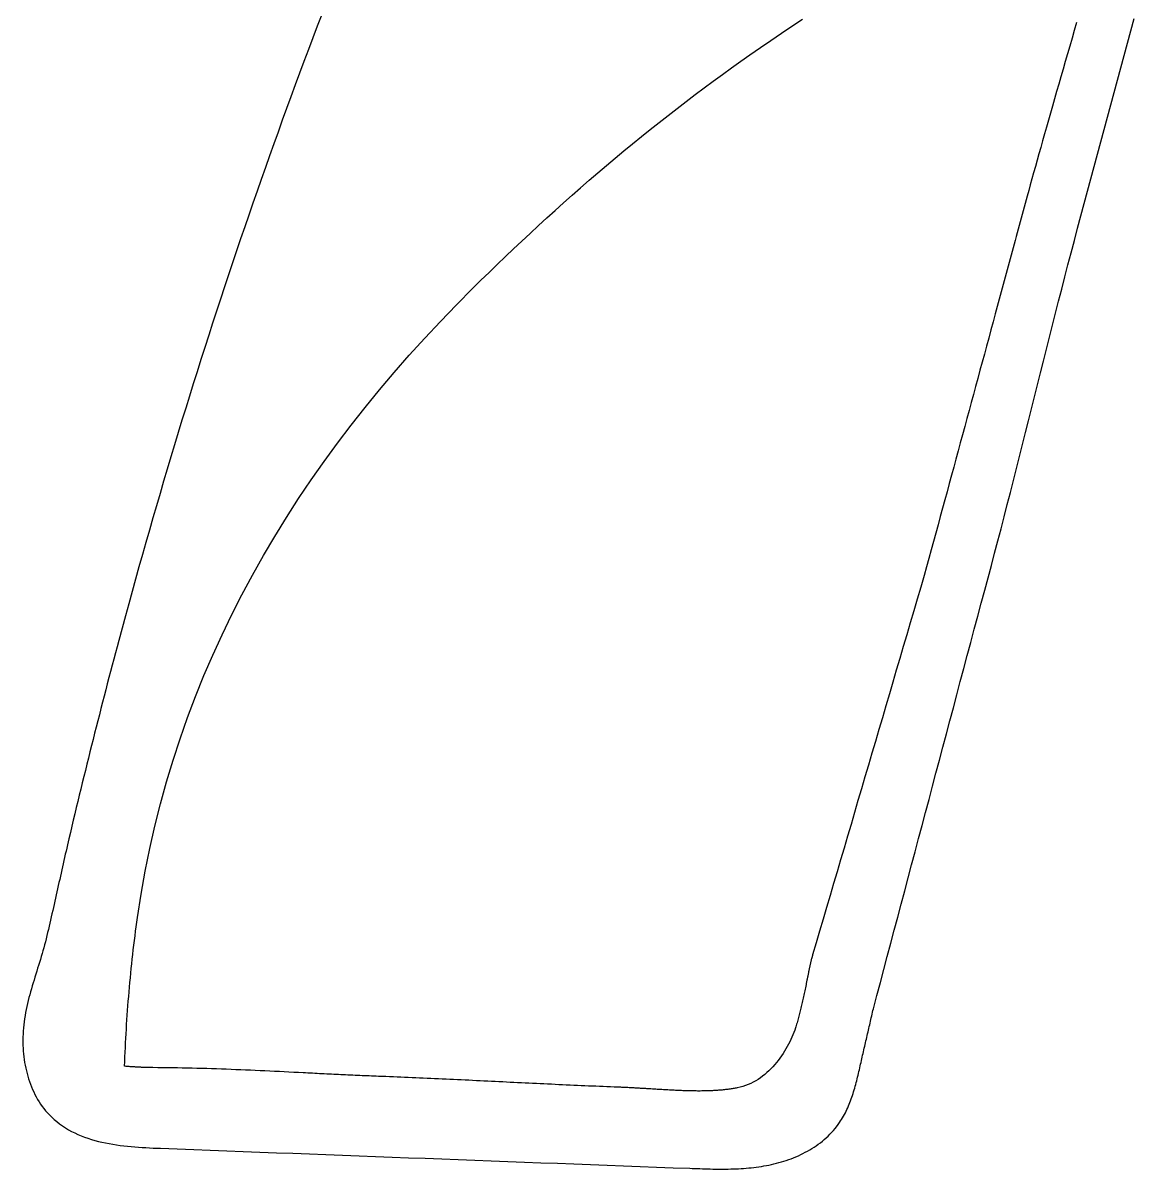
# Model space of a CAD drawing. Header units: metres. Extents: x 159 to 276, y -152 to -81.
# Drawn here: x 159.49 to 190.25, y -151.85 to -120.12 of the extents above; entities that cross this region are included whole.
import ezdxf

# ---------------------------------------------------------------- set-up
doc = ezdxf.new("R2010")
doc.units = ezdxf.units.M

msp = doc.modelspace()

# ---------------------------------------------------------------- linework, layer by layer
for points in [[(167.767, -119.885206), (167.643048, -120.210072), (167.519604, -120.535192), (167.396922, -120.860566), (167.274748, -121.186194), (167.153336, -121.512076), (167.032432, -121.838212), (166.91229, -122.164602), (166.79291, -122.491246), (166.674038, -122.818144), (166.555928, -123.145296), (166.438326, -123.472448), (166.321486, -123.799854), (166.205154, -124.127514), (166.089584, -124.455428), (165.974776, -124.783596), (165.860476, -125.112018), (165.746938, -125.440694), (165.633908, -125.769624), (165.52164, -126.098808), (165.410134, -126.428246), (165.297612, -126.762256), (165.185852, -127.09652), (165.074854, -127.431038), (164.964364, -127.76581), (164.854636, -128.100582), (164.74567, -128.435608), (164.637212, -128.770888), (164.529516, -129.106422), (164.422582, -129.44221), (164.316156, -129.778252), (164.210492, -130.114548), (164.10559, -130.450844), (164.001196, -130.787394), (163.897564, -131.124198), (163.794694, -131.461256), (163.692332, -131.798568), (163.590732, -132.13588), (163.489894, -132.473446), (163.389564, -132.811266), (163.289996, -133.14934), (163.19119, -133.487668), (163.092892, -133.825996), (162.995356, -134.164578), (162.898328, -134.503414), (162.802062, -134.842504), (162.706558, -135.181594), (162.611562, -135.520938), (162.517328, -135.860536), (162.423856, -136.200388), (162.330892, -136.54024), (162.23869, -136.880346), (162.14725, -137.220706), (162.10153, -137.391394), (162.056064, -137.562082), (162.010598, -137.733024), (161.965386, -137.903966), (161.920428, -138.074908), (161.87547, -138.24585), (161.830766, -138.416792), (161.786316, -138.587988), (161.741866, -138.759184), (161.69767, -138.93038), (161.653728, -139.101576), (161.609786, -139.272772), (161.566098, -139.443968), (161.522664, -139.615164), (161.47923, -139.786614), (161.43605, -139.958064), (161.393124, -140.129514), (161.350198, -140.300964), (161.307526, -140.472414), (161.265108, -140.644118), (161.22269, -140.815822), (161.180526, -140.987526), (161.138362, -141.15923), (161.096452, -141.330934), (161.054796, -141.502638), (161.01314, -141.674342), (160.971738, -141.8463), (160.93059, -142.018258), (160.889442, -142.190216), (160.848548, -142.362174), (160.807908, -142.534132), (160.767268, -142.70609), (160.746948, -142.79245), (160.726882, -142.87881), (160.706816, -142.965424), (160.687004, -143.052038), (160.667192, -143.138652), (160.647634, -143.225266), (160.628076, -143.31188), (160.608518, -143.398494), (160.589214, -143.485108), (160.56991, -143.571722), (160.550606, -143.658336), (160.531302, -143.74495), (160.511998, -143.831564), (160.492694, -143.918178), (160.47339, -144.004792), (160.454086, -144.091406), (160.434782, -144.17802), (160.415478, -144.264634), (160.396174, -144.351248), (160.37687, -144.437862), (160.357566, -144.524476), (160.338008, -144.61109), (160.31845, -144.697704), (160.298892, -144.784318), (160.27908, -144.870932), (160.259268, -144.957546), (160.239202, -145.04416), (160.219136, -145.13052), (160.198816, -145.21688), (160.178242, -145.30324), (160.157668, -145.3896), (160.13684, -145.47596), (160.116266, -145.559018), (160.094676, -145.641822), (160.072324, -145.724372), (160.04921, -145.806414), (160.025588, -145.888202), (160.001458, -145.969736), (159.977074, -146.05127), (159.952182, -146.13255), (159.927036, -146.21383), (159.90189, -146.294856), (159.876744, -146.375882), (159.851598, -146.456908), (159.826452, -146.537934), (159.80156, -146.61896), (159.777176, -146.699986), (159.753046, -146.781012), (159.729424, -146.862292), (159.70631, -146.943572), (159.683958, -147.025106), (159.662368, -147.106894), (159.641794, -147.188936), (159.621982, -147.271232), (159.60344, -147.353782), (159.585914, -147.43684), (159.569658, -147.520152), (159.554672, -147.603972), (159.54121, -147.6883), (159.529272, -147.772882), (159.518858, -147.858226), (159.510222, -147.944078), (159.503364, -148.030438), (159.498284, -148.117306), (159.49549, -148.195284), (159.49422, -148.273516), (159.494474, -148.352002), (159.496252, -148.430488), (159.499808, -148.508974), (159.504888, -148.58746), (159.511746, -148.665946), (159.520128, -148.744178), (159.530288, -148.822156), (159.542226, -148.89988), (159.555942, -148.97735), (159.571436, -149.054312), (159.588708, -149.130766), (159.607758, -149.206712), (159.628586, -149.28215), (159.651192, -149.356826), (159.67583, -149.43074), (159.702246, -149.503892), (159.730694, -149.576028), (159.76092, -149.647402), (159.793178, -149.71776), (159.827468, -149.787102), (159.863536, -149.855174), (159.901636, -149.92223), (159.941768, -149.988016), (159.983932, -150.052278), (160.028128, -150.11527), (160.07461, -150.176738), (160.123124, -150.236682), (160.17367, -150.295102), (160.226502, -150.351998), (160.281366, -150.407116), (160.355026, -150.475188), (160.430972, -150.53945), (160.50895, -150.600156), (160.589214, -150.657306), (160.671256, -150.7109), (160.75533, -150.761192), (160.841182, -150.808436), (160.928812, -150.852632), (161.017966, -150.89378), (161.108644, -150.932134), (161.200846, -150.967694), (161.294572, -151.00046), (161.389314, -151.030686), (161.485326, -151.058626), (161.582354, -151.08428), (161.680398, -151.107648), (161.779458, -151.128984), (161.87928, -151.148288), (161.97961, -151.165814), (162.080702, -151.181562), (162.182302, -151.195786), (162.284156, -151.208486), (162.386518, -151.219662), (162.489134, -151.229568), (162.59175, -151.238458), (162.694366, -151.246332), (162.796982, -151.25319), (162.899598, -151.259286), (163.00196, -151.26462), (163.103814, -151.269446), (163.205414, -151.273764), (163.306506, -151.277828), (163.764214, -151.2951), (164.221922, -151.312372), (164.67963, -151.329644), (165.137338, -151.346916), (165.595046, -151.364188), (166.052754, -151.38146), (166.510462, -151.398732), (166.96817, -151.416004), (167.425878, -151.433276), (167.883586, -151.450548), (168.341294, -151.46782), (168.799002, -151.485092), (169.25671, -151.502364), (169.714418, -151.519636), (170.172126, -151.536908), (170.629834, -151.55418), (171.087542, -151.571452), (171.54525, -151.588724), (172.002958, -151.605996), (172.460666, -151.623268), (172.918374, -151.64054), (173.376082, -151.657812), (173.83379, -151.675084), (174.291498, -151.692356), (174.749206, -151.709628), (175.206914, -151.7269), (175.664622, -151.744172), (176.12233, -151.761444), (176.580038, -151.778716), (177.037746, -151.795988), (177.495454, -151.81326), (177.953162, -151.830532), (178.024028, -151.833072), (178.094894, -151.835612), (178.166014, -151.838152), (178.237134, -151.840692), (178.308254, -151.842978), (178.379374, -151.84501), (178.450494, -151.847042), (178.521614, -151.84882), (178.592734, -151.85009), (178.663854, -151.851106), (178.734974, -151.851868), (178.806094, -151.852122), (178.877214, -151.852122), (178.948334, -151.851614), (179.019454, -151.850598), (179.09032, -151.849074), (179.161186, -151.847042), (179.232052, -151.844248), (179.302918, -151.840946), (179.373784, -151.836882), (179.444396, -151.83231), (179.515008, -151.826976), (179.58562, -151.82088), (179.655978, -151.814022), (179.726336, -151.806148), (179.79644, -151.797512), (179.866544, -151.78786), (179.936394, -151.777446), (180.006244, -151.766016), (180.07584, -151.75357), (180.145436, -151.740108), (180.214778, -151.72563), (180.28412, -151.709882), (180.353208, -151.692864), (180.422042, -151.674576), (180.490622, -151.655018), (180.558948, -151.63419), (180.62702, -151.612092), (180.694584, -151.588724), (180.76164, -151.564086), (180.828188, -151.538178), (180.894228, -151.510746), (180.95976, -151.482044), (181.02453, -151.452072), (181.088538, -151.42083), (181.151784, -151.388318), (181.214268, -151.354282), (181.27599, -151.318976), (181.336696, -151.2824), (181.396386, -151.2443), (181.45506, -151.20493), (181.512718, -151.164036), (181.569106, -151.121872), (181.624478, -151.078184), (181.67858, -151.033226), (181.731412, -150.986744), (181.782974, -150.938992), (181.833012, -150.889716), (181.88178, -150.838916), (181.929024, -150.786846), (181.974744, -150.733252), (182.01894, -150.678134), (182.061358, -150.621746), (182.102252, -150.563834), (182.131208, -150.520146), (182.159148, -150.47595), (182.186072, -150.431246), (182.21198, -150.386034), (182.236872, -150.340314), (182.261002, -150.294086), (182.284116, -150.247604), (182.306468, -150.200614), (182.328058, -150.153116), (182.348632, -150.105364), (182.368698, -150.057104), (182.388002, -150.00859), (182.406544, -149.959822), (182.424324, -149.9108), (182.441596, -149.861524), (182.45836, -149.811994), (182.474362, -149.76221), (182.489856, -149.712172), (182.505096, -149.66188), (182.519828, -149.611334), (182.534052, -149.560788), (182.547768, -149.509988), (182.56123, -149.458934), (182.574438, -149.40788), (182.587392, -149.356826), (182.599838, -149.305772), (182.612284, -149.254464), (182.624476, -149.203156), (182.636414, -149.151848), (182.648352, -149.10054), (182.660036, -149.049486), (182.67172, -148.998432), (182.68315, -148.948902), (182.69458, -148.899372), (182.70601, -148.849842), (182.71744, -148.800312), (182.72887, -148.750782), (182.7403, -148.701252), (182.75173, -148.651722), (182.76316, -148.602192), (182.77459, -148.552662), (182.78602, -148.503132), (182.79745, -148.453602), (182.80888, -148.404072), (182.82031, -148.354542), (182.83174, -148.305012), (182.84317, -148.255482), (182.8546, -148.205952), (182.86603, -148.156422), (182.87746, -148.106892), (182.88889, -148.057362), (182.90032, -148.007832), (182.91175, -147.958302), (182.92318, -147.908772), (182.93461, -147.859242), (182.94604, -147.809712), (182.95747, -147.760182), (182.9689, -147.710652), (182.98033, -147.661122), (182.99176, -147.611592), (183.00319, -147.562062), (183.01462, -147.512532), (183.02605, -147.463002), (183.03748, -147.413472), (183.133746, -147.051268), (183.230012, -146.689064), (183.326278, -146.32686), (183.422544, -145.964656), (183.51881, -145.602452), (183.615076, -145.240248), (183.711342, -144.878044), (183.807608, -144.51584), (183.903874, -144.153636), (184.00014, -143.791432), (184.096406, -143.429228), (184.192672, -143.067024), (184.288938, -142.70482), (184.385204, -142.342616), (184.48147, -141.980412), (184.577736, -141.618208), (184.674002, -141.256004), (184.770268, -140.8938), (184.866534, -140.531596), (184.9628, -140.169392), (185.059066, -139.807188), (185.155332, -139.444984), (185.251598, -139.08278), (185.347864, -138.720576), (185.44413, -138.358372), (185.540396, -137.996168), (185.636662, -137.633964), (185.732928, -137.27176), (185.829194, -136.909556), (185.92546, -136.547352), (186.021726, -136.185148), (186.117992, -135.822944), (186.210956, -135.48106), (186.30265, -135.1407), (186.393074, -134.80161), (186.482482, -134.46379), (186.570874, -134.12724), (186.65825, -133.791706), (186.74461, -133.457188), (186.830208, -133.123432), (186.915298, -132.790438), (186.999626, -132.458206), (187.083446, -132.126482), (187.167012, -131.795266), (187.25007, -131.464558), (187.332874, -131.134104), (187.415424, -130.803904), (187.497974, -130.473704), (187.580524, -130.143504), (187.663074, -129.813304), (187.745878, -129.48285), (187.828936, -129.152142), (187.912248, -128.820926), (187.996068, -128.489202), (188.080142, -128.15697), (188.164978, -127.823976), (188.250322, -127.49022), (188.336428, -127.155448), (188.423296, -126.819914), (188.51118, -126.48311), (188.60008, -126.14529), (188.689996, -125.8062), (188.781182, -125.465586), (188.873384, -125.123702), (188.96584, -124.782326), (189.058296, -124.44095), (189.150752, -124.099574), (189.243208, -123.758198), (189.33541, -123.416822), (189.427612, -123.075446), (189.519814, -122.73407), (189.611762, -122.392694), (189.70371, -122.051318), (189.795658, -121.709942), (189.887606, -121.368566), (189.9793, -121.02719), (190.070994, -120.685814), (190.162434, -120.344184), (190.253874, -120.002554)], [(188.662818, -120.11152), (188.599064, -120.330722), (188.535818, -120.5484), (188.47308, -120.764554), (188.411104, -120.97893), (188.349636, -121.191528), (188.288676, -121.402094), (188.228478, -121.610628), (188.169042, -121.81713), (188.110368, -122.0216), (188.052456, -122.223784), (187.995306, -122.423682), (187.938918, -122.62104), (187.883292, -122.815858), (187.828682, -123.008136), (187.774834, -123.19762), (187.722002, -123.38431), (187.670186, -123.567952), (187.619386, -123.7488), (187.569602, -123.926346), (187.520834, -124.100844), (187.473336, -124.27204), (187.426854, -124.439934), (187.381642, -124.604272), (187.3377, -124.765054), (187.295028, -124.92228), (187.267342, -125.02388), (187.23991, -125.12548), (187.212224, -125.22708), (187.184792, -125.32868), (187.157106, -125.43028), (187.129674, -125.53188), (187.101988, -125.63348), (187.074556, -125.73508), (187.04687, -125.83668), (187.019438, -125.93828), (186.991752, -126.03988), (186.964066, -126.14148), (186.936634, -126.24308), (186.908948, -126.34468), (186.881516, -126.44628), (186.85383, -126.54788), (186.826398, -126.64948), (186.798712, -126.75108), (186.77128, -126.85268), (186.743594, -126.95428), (186.716162, -127.05588), (186.688476, -127.15748), (186.66079, -127.25908), (186.633358, -127.36068), (186.605672, -127.46228), (186.57824, -127.56388), (186.550554, -127.66548), (186.523122, -127.76708), (186.495436, -127.86868), (186.468004, -127.97028), (186.440318, -128.07188), (186.412632, -128.17348), (186.351672, -128.39827), (186.290966, -128.622552), (186.23026, -128.846326), (186.169808, -129.069846), (186.109356, -129.293112), (186.048904, -129.516124), (185.988452, -129.739136), (185.928, -129.961894), (185.867548, -130.184652), (185.807096, -130.40741), (185.746644, -130.630168), (185.686192, -130.85318), (185.62574, -131.076192), (185.565288, -131.299458), (185.504582, -131.522978), (185.443876, -131.746752), (185.382916, -131.971034), (185.321956, -132.195824), (185.260742, -132.421122), (185.199528, -132.646928), (185.13806, -132.873242), (185.076338, -133.100318), (185.014362, -133.327902), (184.952132, -133.556248), (184.889648, -133.78561), (184.82691, -134.015734), (184.763918, -134.246874), (184.700672, -134.478776), (184.637172, -134.711948), (184.573418, -134.946136), (184.509156, -135.18134), (184.44464, -135.417814), (184.34812, -135.745982), (184.2516, -136.07415), (184.15508, -136.402318), (184.05856, -136.730486), (183.96204, -137.058654), (183.86552, -137.386822), (183.769, -137.71499), (183.67248, -138.043158), (183.57596, -138.371326), (183.47944, -138.699494), (183.38292, -139.027662), (183.2864, -139.35583), (183.18988, -139.683998), (183.09336, -140.012166), (182.99684, -140.340334), (182.90032, -140.668502), (182.8038, -140.99667), (182.70728, -141.324838), (182.61076, -141.653006), (182.51424, -141.981174), (182.41772, -142.309342), (182.3212, -142.63751), (182.22468, -142.965678), (182.12816, -143.293846), (182.03164, -143.622014), (181.93512, -143.950182), (181.8386, -144.27835), (181.74208, -144.606518), (181.64556, -144.934686), (181.54904, -145.262854), (181.45252, -145.591022), (181.356, -145.91919), (181.355492, -145.920968), (181.354984, -145.922746), (181.354476, -145.924524), (181.353968, -145.926302), (181.35346, -145.92808), (181.352952, -145.929858), (181.352444, -145.931636), (181.351936, -145.933414), (181.351428, -145.935192), (181.35092, -145.93697), (181.350412, -145.938748), (181.349904, -145.940526), (181.349396, -145.942304), (181.348888, -145.944082), (181.34838, -145.94586), (181.347872, -145.947638), (181.347364, -145.949416), (181.346856, -145.951194), (181.346348, -145.952972), (181.34584, -145.95475), (181.345332, -145.956528), (181.344824, -145.958306), (181.344316, -145.960084), (181.343808, -145.961862), (181.3433, -145.96364), (181.342792, -145.965418), (181.342284, -145.967196), (181.341776, -145.968974), (181.341268, -145.970752), (181.34076, -145.97253), (181.340252, -145.974308), (181.339744, -145.976086), (181.339236, -145.977864), (181.338728, -145.979642), (181.33822, -145.98142), (181.337712, -145.983198), (181.337204, -145.984976), (181.336696, -145.986754), (181.336188, -145.988532), (181.33568, -145.99031), (181.335172, -145.992088), (181.334664, -145.993866), (181.334156, -145.995644), (181.333648, -145.997422), (181.33314, -145.9992), (181.332632, -146.000978), (181.332124, -146.002756), (181.331616, -146.004534), (181.331108, -146.006312), (181.3306, -146.00809), (181.330092, -146.009868), (181.329584, -146.011646), (181.329076, -146.013424), (181.328568, -146.015202), (181.32806, -146.01698), (181.327552, -146.018758), (181.327044, -146.020536), (181.326536, -146.022314), (181.326028, -146.024092), (181.32552, -146.02587), (181.325012, -146.027648), (181.324504, -146.029426), (181.323996, -146.031204), (181.323488, -146.032982), (181.318662, -146.05381), (181.313836, -146.074638), (181.309264, -146.095466), (181.304692, -146.116294), (181.30012, -146.137122), (181.295548, -146.15795), (181.290976, -146.178778), (181.286404, -146.199606), (181.281832, -146.220434), (181.27726, -146.241262), (181.272688, -146.26209), (181.268116, -146.282918), (181.263544, -146.304), (181.258972, -146.325082), (181.2544, -146.346164), (181.249828, -146.367246), (181.24551, -146.388328), (181.241192, -146.40941), (181.236874, -146.430492), (181.232556, -146.451574), (181.228238, -146.472656), (181.22392, -146.493738), (181.219602, -146.51482), (181.215284, -146.535902), (181.210966, -146.556984), (181.206648, -146.578066), (181.20233, -146.599148), (181.198012, -146.62023), (181.193694, -146.641312), (181.189376, -146.662394), (181.185058, -146.683476), (181.18074, -146.704558), (181.172104, -146.746722), (181.163468, -146.788632), (181.154832, -146.830288), (181.146196, -146.871944), (181.13756, -146.913346), (181.128924, -146.954494), (181.120288, -146.995642), (181.111652, -147.036536), (181.103016, -147.077176), (181.09438, -147.117562), (181.085744, -147.157948), (181.076854, -147.19808), (181.067964, -147.237958), (181.059074, -147.277582), (181.050184, -147.316952), (181.04104, -147.356068), (181.031896, -147.39493), (181.022752, -147.433538), (181.013354, -147.471892), (181.003956, -147.509992), (180.994304, -147.547838), (180.984652, -147.58543), (180.974746, -147.622768), (180.96484, -147.659852), (180.95468, -147.696682), (180.94452, -147.733258), (180.934106, -147.76958), (180.923438, -147.805394), (180.91277, -147.840954), (180.901848, -147.87626), (180.890672, -147.911312), (180.879496, -147.94611), (180.85816, -148.008594), (180.834792, -148.07184), (180.809392, -148.135848), (180.782214, -148.200364), (180.753004, -148.265388), (180.721762, -148.330666), (180.688742, -148.395944), (180.65369, -148.461222), (180.61686, -148.526246), (180.578252, -148.590762), (180.537612, -148.65477), (180.495194, -148.718016), (180.450998, -148.7805), (180.40477, -148.841968), (180.356764, -148.90242), (180.30698, -148.961348), (180.255418, -149.019006), (180.202078, -149.074886), (180.14696, -149.128988), (180.090064, -149.181312), (180.03139, -149.231604), (179.970938, -149.27961), (179.908708, -149.32533), (179.8447, -149.36851), (179.778914, -149.408896), (179.71135, -149.446488), (179.642008, -149.481032), (179.570888, -149.512528), (179.498244, -149.540722), (179.423822, -149.565614), (179.347622, -149.586696), (179.269898, -149.604222), (179.242212, -149.609556), (179.214018, -149.614636), (179.18557, -149.619716), (179.156868, -149.624542), (179.127658, -149.629114), (179.098194, -149.633686), (179.068476, -149.638004), (179.038504, -149.642068), (179.008024, -149.646132), (178.97729, -149.649942), (178.946302, -149.653498), (178.914806, -149.657054), (178.883056, -149.660356), (178.850798, -149.663404), (178.818286, -149.666452), (178.78552, -149.669246), (178.752246, -149.671786), (178.718718, -149.674326), (178.684682, -149.676612), (178.650392, -149.678644), (178.615594, -149.680676), (178.580542, -149.682454), (178.544982, -149.683978), (178.509168, -149.685502), (178.472846, -149.686772), (178.436016, -149.687788), (178.398932, -149.688804), (178.36134, -149.689566), (178.323494, -149.690074), (178.28514, -149.690582), (178.246278, -149.690836), (178.207162, -149.690836), (178.167538, -149.690836), (178.127914, -149.690582), (178.088036, -149.690074), (178.048158, -149.689566), (178.008026, -149.688804), (177.967894, -149.688042), (177.927508, -149.687026), (177.887122, -149.68601), (177.846736, -149.68474), (177.806096, -149.68347), (177.765456, -149.681946), (177.724562, -149.680422), (177.683668, -149.678898), (177.64252, -149.67712), (177.601372, -149.675342), (177.55997, -149.67331), (177.518568, -149.671278), (177.476912, -149.669246), (177.435256, -149.667214), (177.393346, -149.664928), (177.351436, -149.662642), (177.309272, -149.660356), (177.267108, -149.65807), (177.22469, -149.65553), (177.182272, -149.65299), (177.1396, -149.65045), (177.096674, -149.64791), (177.053748, -149.64537), (177.010568, -149.64283), (176.967388, -149.64029), (176.923954, -149.637496), (176.880266, -149.634702), (176.851056, -149.632924), (176.821846, -149.631146), (176.792636, -149.629368), (176.76368, -149.62759), (176.734724, -149.625812), (176.705768, -149.624034), (176.676812, -149.622256), (176.647856, -149.620478), (176.6189, -149.6187), (176.589944, -149.616922), (176.560988, -149.615144), (176.532032, -149.613366), (176.503076, -149.611588), (176.47412, -149.60981), (176.445164, -149.608286), (176.416208, -149.606762), (176.387506, -149.605238), (176.358804, -149.603714), (176.330102, -149.60219), (176.3014, -149.600666), (176.272698, -149.599142), (176.243996, -149.597618), (176.215294, -149.596094), (176.186592, -149.594824), (176.15789, -149.593554), (176.129188, -149.592284), (176.100486, -149.591014), (176.072038, -149.589744), (176.04359, -149.588474), (176.015142, -149.587204), (175.986694, -149.585934), (175.958246, -149.584918), (175.858932, -149.581108), (175.75911, -149.577298), (175.659034, -149.573234), (175.55845, -149.56917), (175.457612, -149.565106), (175.35652, -149.561042), (175.25492, -149.556724), (175.153066, -149.552406), (175.050958, -149.548088), (174.948596, -149.543516), (174.84598, -149.538944), (174.74311, -149.534372), (174.639986, -149.5298), (174.536862, -149.525228), (174.433484, -149.520402), (174.330106, -149.515576), (174.226474, -149.51075), (174.122842, -149.505924), (174.01921, -149.501098), (173.915324, -149.496272), (173.811438, -149.491446), (173.707552, -149.486366), (173.603666, -149.481286), (173.49978, -149.476206), (173.396148, -149.471126), (173.292516, -149.466046), (173.188884, -149.460966), (173.085506, -149.455886), (172.982128, -149.450806), (172.879004, -149.445726), (172.776134, -149.440646), (172.673264, -149.435566), (172.569378, -149.430486), (172.465238, -149.425406), (172.360844, -149.420326), (172.25645, -149.415246), (172.151802, -149.410166), (172.047154, -149.405086), (171.942252, -149.400006), (171.83735, -149.394926), (171.732448, -149.389846), (171.627292, -149.384766), (171.522136, -149.379686), (171.41698, -149.374606), (171.311824, -149.369526), (171.206668, -149.3647), (171.101512, -149.359874), (170.99661, -149.355048), (170.891708, -149.350222), (170.786806, -149.345396), (170.682158, -149.34057), (170.57751, -149.335998), (170.473116, -149.331426), (170.368976, -149.326854), (170.26509, -149.322282), (170.161204, -149.31771), (170.057572, -149.313392), (169.954194, -149.309074), (169.85107, -149.304756), (169.7482, -149.300692), (169.645838, -149.296628), (169.54373, -149.292564), (169.441876, -149.2885), (169.34053, -149.28469), (169.27576, -149.28215), (169.21099, -149.27961), (169.145966, -149.27707), (169.080942, -149.27453), (169.015664, -149.27199), (168.950386, -149.269196), (168.885108, -149.266402), (168.81983, -149.263608), (168.754298, -149.260814), (168.688766, -149.25802), (168.623234, -149.255226), (168.557702, -149.252178), (168.49217, -149.24913), (168.426638, -149.246082), (168.361106, -149.243034), (168.295574, -149.239986), (168.230042, -149.236938), (168.16451, -149.23389), (168.098978, -149.230842), (168.033446, -149.227794), (167.967914, -149.224492), (167.902636, -149.22119), (167.837358, -149.217888), (167.77208, -149.214586), (167.706802, -149.211284), (167.641778, -149.207982), (167.576754, -149.20468), (167.51173, -149.201378), (167.44696, -149.198076), (167.38219, -149.194774), (167.317674, -149.191472), (167.253158, -149.18817), (167.121586, -149.181566), (166.98976, -149.174962), (166.85768, -149.168358), (166.725346, -149.161754), (166.592758, -149.15515), (166.459916, -149.1488), (166.327074, -149.14245), (166.193978, -149.1361), (166.060628, -149.130004), (165.927024, -149.123908), (165.793166, -149.117812), (165.659308, -149.11197), (165.525196, -149.106382), (165.391084, -149.100794), (165.256718, -149.09546), (165.122098, -149.09038), (164.987478, -149.0853), (164.852604, -149.080474), (164.71773, -149.075902), (164.582856, -149.071584), (164.447728, -149.06752), (164.3126, -149.06371), (164.177472, -149.060154), (164.04209, -149.056852), (163.906708, -149.054058), (163.771326, -149.051518), (163.635944, -149.049232), (163.500562, -149.047454), (163.36518, -149.04593), (163.229798, -149.044914), (163.094416, -149.044152), (162.959034, -149.043898), (162.941762, -149.043136), (162.924236, -149.042374), (162.906456, -149.041612), (162.888422, -149.04085), (162.870134, -149.040088), (162.851592, -149.039326), (162.832796, -149.038564), (162.813746, -149.037802), (162.794442, -149.03704), (162.774884, -149.036024), (162.755072, -149.035008), (162.735006, -149.033992), (162.71494, -149.032976), (162.69462, -149.03196), (162.674046, -149.030944), (162.653472, -149.029928), (162.632644, -149.028658), (162.611562, -149.027388), (162.59048, -149.026118), (162.569144, -149.024848), (162.547808, -149.023578), (162.526218, -149.022308), (162.504628, -149.020784), (162.483038, -149.01926), (162.461194, -149.017736), (162.43935, -149.016212), (162.417506, -149.014688), (162.395408, -149.01291), (162.37331, -149.011132), (162.351212, -149.009354), (162.329114, -149.007576), (162.307016, -149.005544)], [(162.307778, -149.006814), (162.312858, -148.877782), (162.318192, -148.74875), (162.32378, -148.619718), (162.329876, -148.490686), (162.336226, -148.361654), (162.343084, -148.232622), (162.350196, -148.10359), (162.357816, -147.974558), (162.36569, -147.845526), (162.374072, -147.716494), (162.382708, -147.587462), (162.391852, -147.45843), (162.401504, -147.329398), (162.41141, -147.200366), (162.421824, -147.071588), (162.432746, -146.94281), (162.443922, -146.814032), (162.455606, -146.685254), (162.467798, -146.556476), (162.480244, -146.427698), (162.493198, -146.29892), (162.50666, -146.170142), (162.52063, -146.041364), (162.535108, -145.91284), (162.54984, -145.784316), (162.56508, -145.655792), (162.580828, -145.527268), (162.597084, -145.398744), (162.613848, -145.27022), (162.63112, -145.141696), (162.6489, -145.013172), (162.667188, -144.884902), (162.76701, -144.242536), (162.880802, -143.607282), (163.00831, -142.978886), (163.149534, -142.357348), (163.30422, -141.742668), (163.472368, -141.134592), (163.65347, -140.53312), (163.847526, -139.938252), (164.054536, -139.349988), (164.274246, -138.768074), (164.506402, -138.19251), (164.75075, -137.623296), (165.00729, -137.060432), (165.275768, -136.503664), (165.55593, -135.952992), (165.847776, -135.408416), (166.151052, -134.869936), (166.465504, -134.337298), (166.790878, -133.810502), (167.127174, -133.289548), (167.474392, -132.774182), (167.832024, -132.264658), (168.20007, -131.760722), (168.578276, -131.262374), (168.966642, -130.76936), (169.364914, -130.28168), (169.772838, -129.799334), (170.190414, -129.322322), (170.617134, -128.850644), (171.053252, -128.384046), (171.49826, -127.922528), (171.952158, -127.465836), (172.174662, -127.24638), (172.398182, -127.027686), (172.622972, -126.810008), (172.849032, -126.593092), (173.076108, -126.377192), (173.304454, -126.162308), (173.533816, -125.948186), (173.764448, -125.73508), (173.996096, -125.52299), (174.22876, -125.31217), (174.462694, -125.102366), (174.697644, -124.893578), (174.933864, -124.68606), (175.1711, -124.479812), (175.409352, -124.274834), (175.64862, -124.070872), (175.889158, -123.868434), (176.130712, -123.667266), (176.373282, -123.467368), (176.616868, -123.26874), (176.86147, -123.071636), (177.107342, -122.876056), (177.35423, -122.681746), (177.602134, -122.48896), (177.851054, -122.297698), (178.10099, -122.10796), (178.351942, -121.919746), (178.60391, -121.73331), (178.856894, -121.548398), (179.110894, -121.365264), (179.365656, -121.183908), (179.621434, -121.004076), (179.910232, -120.803924), (180.200046, -120.605296), (180.490622, -120.407938), (180.781706, -120.211596), (181.073298, -120.016016)]]:
    msp.add_lwpolyline(points)

doc.saveas('drawing.dxf')
